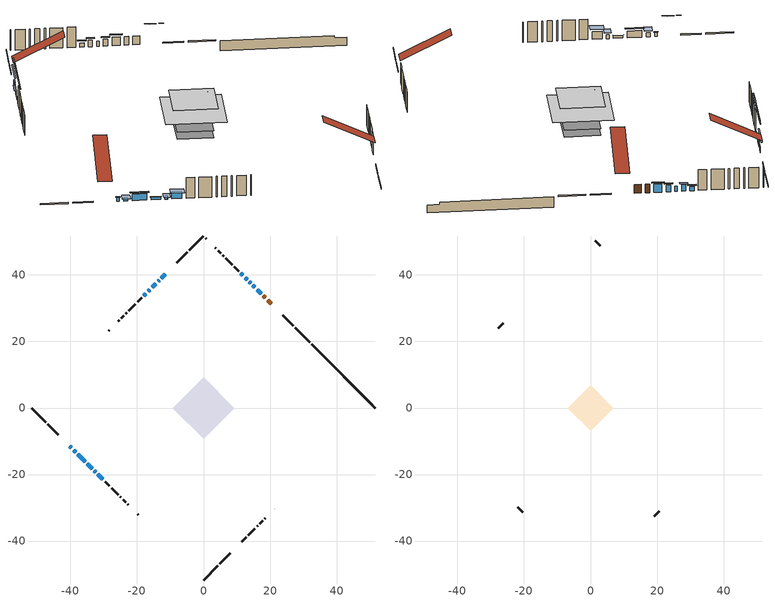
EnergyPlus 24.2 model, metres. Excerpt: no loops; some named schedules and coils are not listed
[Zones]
conditioned space
 floor adiabatic (AdiabaticFloorConstruction): -9.31,0 0,9.31 9.31,0 0,-9.31 z3.23
 floor foundation (Slab1 construction): -5.55,0 0,5.55 5.55,0 0,-5.55 z-1.65
 floor foundation (Slab2 construction): -5.57,0 0,5.57 5.57,0 0,-5.57 z0
 wall outside (RimJoist1 construction): 0,-51.7 4.23,-47.47 / -51.7,0 -47.47,-4.23 / 0,51.7 -4.23,47.47 / 31.86,19.84 27.63,24.07 z0.79:1.09
 wall outside (RimJoist2 construction): 4.89,-46.81 8.05,-43.65 / -46.81,-4.89 -43.65,-8.05 / -4.89,46.81 -8.05,43.65 / 26.98,24.73 23.81,27.89 z0.79:1.09
 wall outside (AdiabaticWallConstruction 1): 20.31,31.4 19.26,32.45 / 18.6,33.1 17.98,33.73 z0.79:2.82
 wall outside (AdiabaticWallConstruction): -40.15,-11.56 -39.71,-11.99 / -39.06,-12.65 -38.45,-13.26 z0.79:1.71; 17.32,34.38 16.1,35.6 z0.79:2.8; 15.44,36.26 14.79,36.92 / -37.79,-13.91 -35.56,-16.14 z0.79:2.37; -11.56,40.14 -12.67,39.03 / -14.32,37.38 -15.43,36.27 / 14.13,37.57 13.78,37.93 z0.79:2.01; -13.33,38.37 -13.66,38.04 z0.79:2.58; -16.09,35.61 -16.68,35.03 / -17.33,34.37 -17.91,33.8 z0.79:1.33; -34.9,-16.8 -33.46,-18.25 z0.79:1.35; -32.8,-18.9 -32.41,-19.3 z0.79:1.68; -31.75,-19.95 -30.23,-21.47 z0.79:2.61; 13.12,38.58 12.51,39.19 z0.79:2.3; 11.85,39.85 11.21,40.49 z0.79:1.77
 wall outside (Wall1 construction): 11.56,-40.14 12.83,-38.87 / -29.58,-22.13 -28.3,-23.4 / -18.56,33.14 -19.84,31.86 / 10.55,41.15 9.28,42.43 z0.79:5.67
 wall outside (Wall2 construction): 13.49,-38.21 15.44,-36.26 / -27.64,-24.06 -25.69,-26.01 / -20.5,31.21 -22.45,29.26 / 8.62,43.08 6.67,45.03 z0.79:5.67
 wall outside (Wall3 construction): 16.1,-35.6 16.31,-35.4 / -25.04,-26.67 -24.83,-26.87 / -23.1,28.6 -23.31,28.39 / 6.01,45.69 5.81,45.9 z0.79:5.67
 wall outside (Wall4 construction): 16.96,-34.74 17.74,-33.97 / -24.17,-27.53 -23.4,-28.31 / -23.97,27.74 -24.74,26.96 / 5.15,46.55 4.37,47.33 z0.79:5.67
 wall outside (Wall5 construction): 18.39,-33.31 18.57,-33.13 / -22.74,-28.96 -22.56,-29.14 / -25.4,26.3 -25.57,26.13 / 3.72,47.99 3.54,48.16 z0.79:5.67
 wall outside (Wall8 construction): 21.36,-30.35 21.46,-30.25 / -19.78,-31.93 -19.68,-32.02 / -28.36,23.34 -28.46,23.24 / 0.76,50.95 0.66,51.05 z0.79:5.67
 wall foundation (FoundationWall1 construction): 32.52,19.18,-1.65 32.52,19.18,0.79 49.79,1.92,0.79 49.79,1.92,0.24 51.7,0,0.24 51.7,0,-1.65
 window (WindowConstruction 12): -40.14,-11.56 -39.71,-11.99 z0.79:1.7
 window (WindowConstruction 7): 17.32,34.38 16.1,35.6 z0.79:2.8
 window (WindowConstruction 8): 15.44,36.26 14.79,36.92 z0.79:2.37
 window (WindowConstruction 9): -11.56,40.14 -12.67,39.03 z0.79:2.01
 window (WindowConstruction 10): -13.33,38.37 -13.66,38.04 z0.79:2.58
 window (WindowConstruction 11): -14.32,37.38 -15.43,36.27 z0.79:2.01
 window (WindowConstruction 13): 14.13,37.57 13.78,37.93 z0.79:2.01
 window (WindowConstruction 14): -16.09,35.61 -16.67,35.03 z0.79:1.32
 window (WindowConstruction 15): -17.33,34.37 -17.91,33.8 z0.79:1.32
 window (WindowConstruction): -39.06,-12.65 -38.45,-13.26 z0.79:1.7
 window (WindowConstruction 1): -37.79,-13.91 -35.56,-16.14 z0.79:2.37
 window (WindowConstruction 2): -34.9,-16.8 -33.46,-18.25 z0.79:1.35
 window (WindowConstruction 3): -32.8,-18.9 -32.41,-19.3 z0.79:1.68
 window (WindowConstruction 4): -31.75,-19.95 -30.23,-21.47 z0.79:2.61
 window (WindowConstruction 5): 13.12,38.58 12.51,39.19 z0.79:2.3
 window (WindowConstruction 6): 11.85,39.85 11.21,40.49 z0.79:1.77
 door (Door): 20.31,31.4 19.26,32.45 z0.79:2.82
 door (Door 1): 18.6,33.1 17.98,33.73 z0.79:2.82
 ceiling adiabatic (AdiabaticFloorConstruction): 0,-9.31 9.31,0 0,9.31 -9.31,0 z3.23
attic - vented
 floor to conditioned space (Floor1 construction Reversed): -6.79,0 0,6.79 6.79,0 0,-6.79 z5.67
 floor to conditioned space (Floor2 construction Reversed): -4.76,0 0,4.76 4.76,0 0,-4.76 z5.67
 wall outside (Wall6 construction): 19.23,-32.48 20.7,-31 / -21.91,-29.8 -20.43,-31.27 / -26.23,25.47 -27.7,24 / 2.89,48.82 1.41,50.29 z0.79:5.67
 roof outside (Roof1 construction): 10.9,-40.8,5.67 3.06,-32.96,11.21 0.87,-35.15,11.21 8.71,-42.99,5.67; -40.8,-10.9,5.67 -32.96,-3.06,11.21 -35.15,-0.87,11.21 -42.99,-8.71,5.67; -10.9,40.8,5.67 -3.06,32.96,11.21 -0.87,35.15,11.21 -8.71,42.99,5.67; 20.96,30.74,5.67 13.12,22.9,11.21 15.31,20.71,11.21 23.15,28.55,5.67
shading: -39.61,-12.1 -40.25,-11.45 -40.36,-11.56 -39.71,-12.2 z1.85; 15.77,35.93 17.65,34.06 17.97,34.38 16.1,36.26 z3.26; 14.46,37.24 15.77,35.94 16.09,36.26 14.79,37.57 z2.83; -14.4,37.3 -9.83,41.87 -9.94,41.98 -14.51,37.41 z4.45; -13.99,37.72 -13.01,38.7 -13.11,38.8 -14.09,37.82 z3.04; -15.76,35.94 -13.99,37.71 -14.32,38.03 -16.08,36.27 z2.47; -20.99,30.72 -11.78,39.93 -11.88,40.03 -21.09,30.82 z7.42; -22.22,29.48 -13.02,38.68 -13.12,38.79 -22.33,29.59 z7.42; -38.12,-13.58 -39.38,-12.32 -40.67,-13.62 -39.41,-14.88 z2.16; -35.24,-16.47 -38.11,-13.59 -38.44,-13.91 -35.56,-16.79 z2.83; -33.35,-18.35 -35.01,-16.69 -35.11,-16.8 -33.46,-18.46 z1.5; -32.08,-19.62 -33.13,-18.58 -34.42,-19.87 -33.37,-20.92 z2.14; -29.91,-21.8 -32.07,-19.63 -33.37,-20.92 -31.2,-23.09 z3.07; 12.18,39.52 13.45,38.26 13.77,38.58 12.51,39.84 z2.76; 10.88,40.82 12.18,39.53 12.5,39.85 11.21,41.14 z2.23
[Building]
Building 1: Terrain=Suburbs
[Site:Location]
Lennoxville_QC: Latitude {deg}=45.37; Longitude {deg}=-71.82; Time Zone {hr}=-5; Elevation {m}=181; Keep Site Location Information=Yes
[Site:GroundTemperature:Shallow]
1.13419, -1.04782, -1.22257, -0.187089, 3.96977, 8.10726, 11.6942, 13.9665, 14.1596, 12.3115, 8.81593, 4.80536
[Site:WaterMainsTemperature]
Calculation Method=Schedule; Temperature Schedule=mains temperature schedule
[Material] Roughness=Rough; Thermal Absorptance=0.9
Name | Thickness {m} | Conductivity {W/m-K} | Density {kg/m3} | Specific Heat {J/kg-K} | Solar Absorptance | Visible Absorptance
asphalt or fiberglass shingles | 0.00635 | 0.162714 | 1121.4 | 1465.45 | 0.84 | 0.84
ceiling loosefill ins | 0.169333 | 0.0480833 | 16.02 | 1046.75 | 0.7 | 0.7
ceiling stud and cavity | 0.1397 | 0.0932282 | 65.682 | 1177.47 | 0.7 | 0.7
ceiling stud and cavity 1 | 0.1397 | 0.0937792 | 65.682 | 1177.47 | 0.7 | 0.7
concrete 4.0 in. | 0.1016 | 1.803125 | 2242.8 | 837.4 | 0.7 | 0.7
concrete 8.0 in. | 0.2032 | 1.803125 | 2242.8 | 837.4 | 0.7 | 0.7
door material | 0.04445 | 0.0451087 | 512.64 | 1214.23 | 0.7 | 0.7
exterior vertical ins | 0.0463172 | 0.029427 | 32.04 | 1214.23 | 0.7 | 0.7
floor covering | 0.0127 | 0.0433444 | 54.468 | 1339.84 | 0.6 | 0.6
floor rigid ins; wall rigid ins 1 | 0.512978 | 0.029427 | 32.04 | 1214.23 | 0.7 | 0.7
floor stud and cavity | 0.1397 | 1.75129 | 37.0049 | 1207.88 | 0.7 | 0.7
furniture material conditioned space 1 | 0.1524 | 0.115458 | 640.8 | 1214.23 | 0.6 | 0.6
gypsum board | 0.0127 | 0.160291 | 801 | 837.4 | 0.6 | 0.6
gypsum board 1 | 0.0127 | 0.160291 | 801 | 837.4 | 0.7 | 0.7
osb sheathing 0.5 in. | 0.0127 | 0.115458 | 512.64 | 1214.23 | 0.7 | 0.7
osb sheathing 0.75 in. | 0.01905 | 0.115458 | 512.64 | 1214.23 | 0.7 | 0.7
osb sheathing 2.0 in. | 0.0508 | 0.115458 | 512.64 | 1214.23 | 0.7 | 0.7
rim joist rigid ins; wall rigid ins | 0.051816 | 0.029427 | 32.04 | 1214.23 | 0.7 | 0.7
rim joist stud and cavity | 0.0508 | 0.0402607 | 125.044 | 1163.47 | 0.6 | 0.6
wall stud and cavity | 0.1397 | 0.17631 | 139.0536 | 1170.24 | 0.7 | 0.7
wall stud and cavity 1 | 0.1397 | 0.236836 | 139.0536 | 1170.24 | 0.7 | 0.7
wall stud and cavity 2 | 0.1397 | 0.44826 | 139.0536 | 1170.24 | 0.7 | 0.7
wall stud and cavity 3 | 0.1397 | 0.265352 | 139.0536 | 1170.24 | 0.7 | 0.7
wall stud and cavity 4 | 0.1397 | 0.383292 | 139.0536 | 1170.24 | 0.7 | 0.7
wall stud and cavity 5 | 0.0889 | 6.1454 | 50.32683 | 1063.81 | 0.6 | 0.6
wall stud and cavity 6 | 0.1397 | 0.439081 | 139.0536 | 1170.24 | 0.7 | 0.7
wall stud and cavity 7 | 0.0889 | 0.380278 | 52.3479 | 1209.89 | 0.7 | 0.7
wall stud and cavity 8 | 0.0889 | 0.391764 | 83.0341 | 1211.67 | 0.7 | 0.7
wood siding | 0.0254 | 0.102417 | 544.68 | 1172.36 | 0 | 0
wood siding 1 | 0.00254 | 0.102417 | 544.68 | 1172.36 | 0 | 0
wood siding 2; wood siding 3; wood siding 4 | 0.0254 | 0.102417 | 544.68 | 1172.36 | 0.7 | 0.7
[WindowMaterial:SimpleGlazingSystem]
Name | U-Factor {W/m2-K} | Solar Heat Gain Coefficient
WindowMaterial | 4.56625 | 0.66
WindowMaterial 1 | 3.82527 | 0.7
WindowMaterial 10 | 4.93078 | 0.64
WindowMaterial 11 | 2.97868 | 0.61
WindowMaterial 12 | 7.47906 | 0.7
WindowMaterial 13 | 7.64486 | 0.67
WindowMaterial 14 | 7.65622 | 0.67
WindowMaterial 2 | 4.62076 | 0.66
WindowMaterial 3 | 5.05285 | 0.63
WindowMaterial 4 | 3.62711 | 0.71
WindowMaterial 5 | 4.24942 | 0.68
WindowMaterial 6 | 4.47199 | 0.67
WindowMaterial 7 | 2.98038 | 0.59
WindowMaterial 8 | 4.16652 | 0.68
WindowMaterial 9 | 3.96949 | 0.69
[Construction]
AdiabaticFloorConstruction: floor stud and cavity, floor rigid ins, osb sheathing 0.75 in., floor covering
AdiabaticWallConstruction: wood siding 3, wall rigid ins 1, wall stud and cavity 7, gypsum board
AdiabaticWallConstruction 1: wood siding 4, wall rigid ins 1, wall stud and cavity 7, gypsum board
Door; Door 1: door material
Floor1 construction Reversed: gypsum board, ceiling stud and cavity, ceiling loosefill ins
Floor2 construction Reversed: gypsum board, ceiling stud and cavity 1, ceiling loosefill ins
FoundationWall1 construction: concrete 8.0 in., gypsum board 1
furniture construction conditioned space 1: furniture material conditioned space 1
PartitionWallConstruction: gypsum board, wall stud and cavity 8, gypsum board
RimJoist1 construction; RimJoist2 construction: wood siding 2, rim joist rigid ins, osb sheathing 2.0 in., rim joist stud and cavity
Roof1 construction: asphalt or fiberglass shingles
Slab1 construction; Slab2 construction: concrete 4.0 in.
Wall1 construction: wood siding, wall rigid ins, osb sheathing 0.5 in., wall stud and cavity, gypsum board
Wall2 construction: wood siding, wall rigid ins, osb sheathing 0.5 in., wall stud and cavity 1, gypsum board
Wall3 construction: wood siding, wall rigid ins, osb sheathing 0.5 in., wall stud and cavity 2, gypsum board
Wall4 construction: wood siding, wall rigid ins, osb sheathing 0.5 in., wall stud and cavity 3, gypsum board
Wall5 construction: wood siding, wall rigid ins, osb sheathing 0.5 in., wall stud and cavity 4, gypsum board
Wall6 construction: wood siding 1, wall stud and cavity 5
Wall8 construction: wood siding, osb sheathing 0.5 in., wall stud and cavity 6, gypsum board
WindowConstruction: WindowMaterial
WindowConstruction 1: WindowMaterial 1
WindowConstruction 10: WindowMaterial 10
WindowConstruction 11; WindowConstruction 9: WindowMaterial 9
WindowConstruction 12: WindowMaterial 11
WindowConstruction 13: WindowMaterial 12
WindowConstruction 14: WindowMaterial 13
WindowConstruction 15: WindowMaterial 14
WindowConstruction 2: WindowMaterial 2
WindowConstruction 3: WindowMaterial 3
WindowConstruction 4: WindowMaterial 4
WindowConstruction 5: WindowMaterial 5
WindowConstruction 6: WindowMaterial 6
WindowConstruction 7: WindowMaterial 7
WindowConstruction 8: WindowMaterial 8
[Zone] Multiplier=1; Part of Total Floor Area=Yes
Name | Volume {m3}
attic - vented | 120.097
conditioned space | 587.1
[Space]
Name | Zone | Volume {m3}
attic - vented 1 | attic - vented | 120.097
conditioned space 1 | conditioned space | 587.1
[ZoneInfiltration:EffectiveLeakageArea]
infil attic - vented 1: Zone or Space=attic - vented 1; Schedule=Always On Discrete; Effective Air Leakage Area {cm2}=5890.29; Stack Coefficient=0.000724623; Wind Coefficient=1.81876e-05
[ZoneMixing]
whole house fan mix: Zone or Space=attic - vented; Schedule=Always On Continuous; Design Flow Rate Calculation Method=Flow/Zone; Design Flow Rate {m3/s}=0; Source Zone or Space=conditioned space
[SurfaceProperty:ExposedFoundationPerimeter] Exposed Perimeter Calculation Method=TotalExposedPerimeter
Name | Total Exposed Perimeter {m}
Slab1 | 27.127
Slab2 | 24.536
[InternalMass] Zone or ZoneList=conditioned space; Space or SpaceList=conditioned space 1
Name | Construction | Surface Area {m2}
furniture mass conditioned space 1 | furniture construction conditioned space 1 | 118.725
partition wall mass | PartitionWallConstruction | 296.814
[Lights]
interior lighting: Zone or ZoneList or Space or SpaceList=conditioned space 1; Schedule=interior lighting schedule; Design Level Calculation Method=LightingLevel; Lighting Level {W}=343.2; Return Air Fraction=0; Fraction Radiant=0.6; Fraction Visible=0.2; Fraction Replaceable=1
[People]
occupants: Zone or ZoneList or Space or SpaceList=conditioned space 1; Number of People Schedule=occupants schedule; Number of People Calculation Method=People; Number of People=3; Fraction Radiant=0.314171; Sensible Heat Fraction=0.56303; Activity Level Schedule=occupants activity schedule; Carbon Dioxide Generation Rate {m3/s-W}=0; Enable ASHRAE 55 Comfort Warnings=No; Mean Radiant Temperature Calculation Type=EnclosureAveraged
[ElectricEquipment] Zone or ZoneList or Space or SpaceList=conditioned space 1; Design Level Calculation Method=EquipmentLevel
Name | Schedule | Design Level {W} | Fraction Latent | Fraction Radiant | Fraction Lost
clothes dryer | clothes dryer schedule | 140.772 | 0.015 | 0.081 | 0.85
clothes washer | clothes washer schedule | 32.1985 | 0.03 | 0.162 | 0.7
cooking range | cooking range schedule | 215.147 | 0.08 | 0.432 | 0.2
dishwasher | dishwasher schedule | 66.8632 | 0.3 | 0.18 | 0.4
fridge | fridge schedule | 72.9452 | 0 | 0.6 | 0
mech vent house fan | mech vent house fan schedule | 800 | 0 | 0 | 1
mech vent house fan cfis | mech vent house fan cfis schedule | 0 | 0 | 0 | 0
misc plug loads | misc plug loads schedule | 494.7 | 0.045 | 0.513 | 0.1
whole house fan | Always On Discrete | 0 | 0 | 0 | 1
[OtherEquipment] Zone or ZoneList or Space or SpaceList=conditioned space 1; Design Level Calculation Method=EquipmentLevel
Name | Fuel Type | Schedule | Design Level {W} | Fraction Latent | Fraction Radiant | Fraction Lost
clothes dryer 1 | Electricity | clothes dryer schedule | 0 | 0.015 | 0.081 | 0.85
cooking range 1 | Electricity | cooking range schedule | 0 | 0.08 | 0.432 | 0.2
general water use latent | None | general water use schedule | 62.594 | 1 | 0 | 0
general water use sensible | None | general water use schedule | -61.6891 | 0 | 0.6 | 0
mech vent house fan latent load | None | Always On Discrete | 0 | 1 | 0 | 0
mech vent house fan sensible load | None | Always On Discrete | 0 | 0 | 0 | 0
water heater energy adjustment1 | Electricity | Always On Discrete | 0.01 | 0 | 0 | 1
[ZoneInfiltration:DesignFlowRate] Zone or ZoneList or Space or SpaceList=conditioned space 1; Schedule=Always On Discrete; Design Flow Rate Calculation Method=Flow/Zone; Design Flow Rate {m3/s}=0
infil flow; natural vent flow; whole house fan flow
[ZoneControl:Thermostat]
conditioned space Thermostat: Zone or ZoneList=conditioned space; Control Type Schedule=conditioned space Thermostat Schedule; Control 1=conditioned space temperature setpoint; Temperature Difference Between Cutout And Setpoint {deltaC}=0
[ThermostatSetpoint:DualSetpoint]
conditioned space temperature setpoint: Heating Setpoint Temperature Schedule=heating setpoint; Cooling Setpoint Temperature Schedule=cooling setpoint
[AirLoopHVAC:UnitarySystem]
unit heater unitary system: Control Type=Load; Controlling Zone or Thermostat Location=conditioned space; Dehumidification Control Type=None; Availability Schedule=Always On Discrete; Supply Fan=unit heater supply fan; Fan Placement=BlowThrough; Supply Air Fan Operating Mode Schedule=unit heater auto fan schedule; Heating Coil=unit heater htg coil; DX Heating Coil Sizing Ratio=1; Use DOAS DX Cooling Coil=No; Minimum Supply Air Temperature {C}=2; Latent Load Control=SensibleOnlyLoadControl; Cooling Supply Air Flow Rate Method=None; Heating Supply Air Flow Rate Method=SupplyAirFlowRate; Heating Supply Air Flow Rate {m3/s}=0.00141584; No Load Supply Air Flow Rate Method=SupplyAirFlowRate; No Load Supply Air Flow Rate {m3/s}=0; No Load Supply Air Flow Rate Control Set To Low Speed=Yes; Maximum Supply Air Temperature {C}=48.8889; Maximum Outdoor Dry-Bulb Temperature for Supplemental Heater Operation {C}=21; Ancillary On-Cycle Electric Power {W}=0; Ancillary Off-Cycle Electric Power {W}=0
[Zone equipment]
conditioned space: electric baseboard, unit heater unitary system
[Foundation:Kiva] Initial Indoor Air Temperature {C}=21; Wall Depth Below Slab {m}=0.2032
Name | Wall Height Above Grade {m} | Custom Block Material Name 1 | Custom Block Depth 1 {m} | Custom Block X Position 1 {m} | Custom Block Z Position 1 {m}
Foundation Kiva 1 | 0.789981 | exterior vertical ins | 2.43998 | 0.2159 | 0
Foundation Kiva 2 | 0.1016
[Foundation:Kiva:Settings]
Soil Conductivity {W/m-K}=0.849921; Soil Density {kg/m3}=1842.3; Soil Specific Heat {J/kg-K}=418.7; Ground Solar Absorptivity=0.9; Ground Thermal Absorptivity=0.9; Ground Surface Roughness {m}=0.03; Far-Field Width {m}=40; Deep-Ground Boundary Condition=ZeroFlux; Deep-Ground Depth {m}=40; Minimum Cell Dimension {m}=0.2; Maximum Cell Growth Coefficient=3; Simulation Timestep=Timestep
[Exterior:Lights]
exterior lighting: Schedule=exterior lighting schedule; Design Level {W}=75.6
[EnergyManagementSystem:Sensor] Output:Variable or Output:Meter Index Key=conditioned space
Name | Output:Variable or Output:Meter
conditioned_space_clg_unmet_s | Zone Cooling Setpoint Not Met Time
conditioned_space_htg_unmet_s | Zone Heating Setpoint Not Met Time
fridge_tin_s; tin_s; tin_s_1 | Zone Mean Air Temperature
tout_s | Zone Outdoor Air Drybulb Temperature
win_s | Zone Air Humidity Ratio
[Schedule:Constant]
Name | Hourly Value
Always On Continuous; mech vent house fan schedule; mech vent house fan cfis schedule; Always On Discrete | 1
occupants activity schedule | 117.228
fridge schedule; unit heater auto fan schedule | 0
[Schedule:Week:Daily]
interior lighting schedule Week Rule - Jan1-Jan27: interior lighting schedule day, interior lighting schedule day, interior lighting schedule day, interior lighting schedule day, interior lighting schedule day, interior lighting schedule day, interior lighting schedule day, interior lighting schedule default day, interior lighting schedule default day, interior lighting schedule default day, interior lighting schedule default day, interior lighting schedule default day
interior lighting schedule Week Rule - Jan28-Feb3: interior lighting schedule day, interior lighting schedule day, interior lighting schedule day, interior lighting schedule day, interior lighting schedule day 1, interior lighting schedule day 1, interior lighting schedule day 1, interior lighting schedule default day, interior lighting schedule default day, interior lighting schedule default day, interior lighting schedule default day, interior lighting schedule default day
interior lighting schedule Week Rule - Feb4-Feb24: interior lighting schedule day 1, interior lighting schedule day 1, interior lighting schedule day 1, interior lighting schedule day 1, interior lighting schedule day 1, interior lighting schedule day 1, interior lighting schedule day 1, interior lighting schedule default day, interior lighting schedule default day, interior lighting schedule default day, interior lighting schedule default day, interior lighting schedule default day
interior lighting schedule Week Rule - Feb25-Mar3: interior lighting schedule day 1, interior lighting schedule day 1, interior lighting schedule day 1, interior lighting schedule day 1, interior lighting schedule day 2, interior lighting schedule day 2, interior lighting schedule day 2, interior lighting schedule default day, interior lighting schedule default day, interior lighting schedule default day, interior lighting schedule default day, interior lighting schedule default day
interior lighting schedule Week Rule - Mar4-Mar31: interior lighting schedule day 2, interior lighting schedule day 2, interior lighting schedule day 2, interior lighting schedule day 2, interior lighting schedule day 2, interior lighting schedule day 2, interior lighting schedule day 2, interior lighting schedule default day, interior lighting schedule default day, interior lighting schedule default day, interior lighting schedule default day, interior lighting schedule default day
interior lighting schedule Week Rule - Apr1-Apr28: interior lighting schedule day 3, interior lighting schedule day 3, interior lighting schedule day 3, interior lighting schedule day 3, interior lighting schedule day 3, interior lighting schedule day 3, interior lighting schedule day 3, interior lighting schedule default day, interior lighting schedule default day, interior lighting schedule default day, interior lighting schedule default day, interior lighting schedule default day
interior lighting schedule Week Rule - Apr29-May5: interior lighting schedule day 3, interior lighting schedule day 3, interior lighting schedule day 4, interior lighting schedule day 4, interior lighting schedule day 4, interior lighting schedule day 4, interior lighting schedule day 4, interior lighting schedule default day, interior lighting schedule default day, interior lighting schedule default day, interior lighting schedule default day, interior lighting schedule default day
interior lighting schedule Week Rule - May6-May26: interior lighting schedule day 4, interior lighting schedule day 4, interior lighting schedule day 4, interior lighting schedule day 4, interior lighting schedule day 4, interior lighting schedule day 4, interior lighting schedule day 4, interior lighting schedule default day, interior lighting schedule default day, interior lighting schedule default day, interior lighting schedule default day, interior lighting schedule default day
interior lighting schedule Week Rule - May27-Jun2: interior lighting schedule day 4, interior lighting schedule day 4, interior lighting schedule day 4, interior lighting schedule day 4, interior lighting schedule day 4, interior lighting schedule day 5, interior lighting schedule day 5, interior lighting schedule default day, interior lighting schedule default day, interior lighting schedule default day, interior lighting schedule default day, interior lighting schedule default day
interior lighting schedule Week Rule - Jun3-Jun30: interior lighting schedule day 5, interior lighting schedule day 5, interior lighting schedule day 5, interior lighting schedule day 5, interior lighting schedule day 5, interior lighting schedule day 5, interior lighting schedule day 5, interior lighting schedule default day, interior lighting schedule default day, interior lighting schedule default day, interior lighting schedule default day, interior lighting schedule default day
interior lighting schedule Week Rule - Jul1-Jul28: interior lighting schedule day 6, interior lighting schedule day 6, interior lighting schedule day 6, interior lighting schedule day 6, interior lighting schedule day 6, interior lighting schedule day 6, interior lighting schedule day 6, interior lighting schedule default day, interior lighting schedule default day, interior lighting schedule default day, interior lighting schedule default day, interior lighting schedule default day
interior lighting schedule Week Rule - Jul29-Aug4: interior lighting schedule day 6, interior lighting schedule day 6, interior lighting schedule day 6, interior lighting schedule day 7, interior lighting schedule day 7, interior lighting schedule day 7, interior lighting schedule day 7, interior lighting schedule default day, interior lighting schedule default day, interior lighting schedule default day, interior lighting schedule default day, interior lighting schedule default day
interior lighting schedule Week Rule - Aug5-Aug25: interior lighting schedule day 7, interior lighting schedule day 7, interior lighting schedule day 7, interior lighting schedule day 7, interior lighting schedule day 7, interior lighting schedule day 7, interior lighting schedule day 7, interior lighting schedule default day, interior lighting schedule default day, interior lighting schedule default day, interior lighting schedule default day, interior lighting schedule default day
interior lighting schedule Week Rule - Aug26-Sep1: interior lighting schedule day 7, interior lighting schedule day 7, interior lighting schedule day 7, interior lighting schedule day 7, interior lighting schedule day 7, interior lighting schedule day 7, interior lighting schedule day 8, interior lighting schedule default day, interior lighting schedule default day, interior lighting schedule default day, interior lighting schedule default day, interior lighting schedule default day
interior lighting schedule Week Rule - Sep2-Sep29: interior lighting schedule day 8, interior lighting schedule day 8, interior lighting schedule day 8, interior lighting schedule day 8, interior lighting schedule day 8, interior lighting schedule day 8, interior lighting schedule day 8, interior lighting schedule default day, interior lighting schedule default day, interior lighting schedule default day, interior lighting schedule default day, interior lighting schedule default day
interior lighting schedule Week Rule - Sep30-Oct6: interior lighting schedule day 8, interior lighting schedule day 9, interior lighting schedule day 9, interior lighting schedule day 9, interior lighting schedule day 9, interior lighting schedule day 9, interior lighting schedule day 9, interior lighting schedule default day, interior lighting schedule default day, interior lighting schedule default day, interior lighting schedule default day, interior lighting schedule default day
interior lighting schedule Week Rule - Oct7-Oct27: interior lighting schedule day 9, interior lighting schedule day 9, interior lighting schedule day 9, interior lighting schedule day 9, interior lighting schedule day 9, interior lighting schedule day 9, interior lighting schedule day 9, interior lighting schedule default day, interior lighting schedule default day, interior lighting schedule default day, interior lighting schedule default day, interior lighting schedule default day
interior lighting schedule Week Rule - Oct28-Nov3: interior lighting schedule day 9, interior lighting schedule day 9, interior lighting schedule day 9, interior lighting schedule day 9, interior lighting schedule day 10, interior lighting schedule day 10, interior lighting schedule day 10, interior lighting schedule default day, interior lighting schedule default day, interior lighting schedule default day, interior lighting schedule default day, interior lighting schedule default day
interior lighting schedule Week Rule - Nov4-Nov24: interior lighting schedule day 10, interior lighting schedule day 10, interior lighting schedule day 10, interior lighting schedule day 10, interior lighting schedule day 10, interior lighting schedule day 10, interior lighting schedule day 10, interior lighting schedule default day, interior lighting schedule default day, interior lighting schedule default day, interior lighting schedule default day, interior lighting schedule default day
interior lighting schedule Week Rule - Nov25-Dec1: interior lighting schedule day 10, interior lighting schedule day 10, interior lighting schedule day 10, interior lighting schedule day 10, interior lighting schedule day 10, interior lighting schedule day 10, interior lighting schedule day 11, interior lighting schedule default day, interior lighting schedule default day, interior lighting schedule default day, interior lighting schedule default day, interior lighting schedule default day
interior lighting schedule Week Rule - Dec2-Dec31: interior lighting schedule day 11, interior lighting schedule day 11, interior lighting schedule day 11, interior lighting schedule day 11, interior lighting schedule day 11, interior lighting schedule day 11, interior lighting schedule day 11, interior lighting schedule default day, interior lighting schedule default day, interior lighting schedule default day, interior lighting schedule default day, interior lighting schedule default day
occupants schedule Week Rule - Jan1-Dec31: occupants schedule day, occupants schedule day, occupants schedule day, occupants schedule day, occupants schedule day, occupants schedule day, occupants schedule day, occupants schedule default day, occupants schedule default day, occupants schedule default day, occupants schedule default day, occupants schedule default day
clothes dryer schedule Week Rule - Jan1-Dec31: clothes dryer schedule day, clothes dryer schedule day, clothes dryer schedule day, clothes dryer schedule day, clothes dryer schedule day, clothes dryer schedule day, clothes dryer schedule day, clothes dryer schedule default day, clothes dryer schedule default day, clothes dryer schedule default day, clothes dryer schedule default day, clothes dryer schedule default day
clothes washer schedule Week Rule - Jan1-Dec31: clothes washer schedule day, clothes washer schedule day, clothes washer schedule day, clothes washer schedule day, clothes washer schedule day, clothes washer schedule day, clothes washer schedule day, clothes washer schedule default day, clothes washer schedule default day, clothes washer schedule default day, clothes washer schedule default day, clothes washer schedule default day
cooking range schedule Week Rule - Jan1-Dec31: cooking range schedule day, cooking range schedule day, cooking range schedule day, cooking range schedule day, cooking range schedule day, cooking range schedule day, cooking range schedule day, cooking range schedule default day, cooking range schedule default day, cooking range schedule default day, cooking range schedule default day, cooking range schedule default day
dishwasher schedule Week Rule - Jan1-Dec31: dishwasher schedule day, dishwasher schedule day, dishwasher schedule day, dishwasher schedule day, dishwasher schedule day, dishwasher schedule day, dishwasher schedule day, dishwasher schedule default day, dishwasher schedule default day, dishwasher schedule default day, dishwasher schedule default day, dishwasher schedule default day
misc plug loads schedule Week Rule - Jan1-Dec31: misc plug loads schedule day, misc plug loads schedule day, misc plug loads schedule day, misc plug loads schedule day, misc plug loads schedule day, misc plug loads schedule day, misc plug loads schedule day, misc plug loads schedule default day, misc plug loads schedule default day, misc plug loads schedule default day, misc plug loads schedule default day, misc plug loads schedule default day
general water use schedule Week Rule - Jan1-Dec31: general water use schedule day, general water use schedule day, general water use schedule day, general water use schedule day, general water use schedule day, general water use schedule day, general water use schedule day, general water use schedule default day, general water use schedule default day, general water use schedule default day, general water use schedule default day, general water use schedule default day
exterior lighting schedule Week Rule - Jan1-Jan27: exterior lighting schedule day, exterior lighting schedule day, exterior lighting schedule day, exterior lighting schedule day, exterior lighting schedule day, exterior lighting schedule day, exterior lighting schedule day, exterior lighting schedule default day, exterior lighting schedule default day, exterior lighting schedule default day, exterior lighting schedule default day, exterior lighting schedule default day
exterior lighting schedule Week Rule - Jan28-Feb3: exterior lighting schedule day, exterior lighting schedule day, exterior lighting schedule day, exterior lighting schedule day, exterior lighting schedule day 1, exterior lighting schedule day 1, exterior lighting schedule day 1, exterior lighting schedule default day, exterior lighting schedule default day, exterior lighting schedule default day, exterior lighting schedule default day, exterior lighting schedule default day
exterior lighting schedule Week Rule - Feb4-Feb24: exterior lighting schedule day 1, exterior lighting schedule day 1, exterior lighting schedule day 1, exterior lighting schedule day 1, exterior lighting schedule day 1, exterior lighting schedule day 1, exterior lighting schedule day 1, exterior lighting schedule default day, exterior lighting schedule default day, exterior lighting schedule default day, exterior lighting schedule default day, exterior lighting schedule default day
exterior lighting schedule Week Rule - Feb25-Mar3: exterior lighting schedule day 1, exterior lighting schedule day 1, exterior lighting schedule day 1, exterior lighting schedule day 1, exterior lighting schedule day 2, exterior lighting schedule day 2, exterior lighting schedule day 2, exterior lighting schedule default day, exterior lighting schedule default day, exterior lighting schedule default day, exterior lighting schedule default day, exterior lighting schedule default day
exterior lighting schedule Week Rule - Mar4-Mar31: exterior lighting schedule day 2, exterior lighting schedule day 2, exterior lighting schedule day 2, exterior lighting schedule day 2, exterior lighting schedule day 2, exterior lighting schedule day 2, exterior lighting schedule day 2, exterior lighting schedule default day, exterior lighting schedule default day, exterior lighting schedule default day, exterior lighting schedule default day, exterior lighting schedule default day
exterior lighting schedule Week Rule - Apr1-Apr28: exterior lighting schedule day 3, exterior lighting schedule day 3, exterior lighting schedule day 3, exterior lighting schedule day 3, exterior lighting schedule day 3, exterior lighting schedule day 3, exterior lighting schedule day 3, exterior lighting schedule default day, exterior lighting schedule default day, exterior lighting schedule default day, exterior lighting schedule default day, exterior lighting schedule default day
[Schedule:Year]
interior lighting schedule: interior lighting schedule Week Rule - Jan1-Jan27, 1, 1, 1, 27, interior lighting schedule Week Rule - Jan28-Feb3, 1, 28, 2, 3, interior lighting schedule Week Rule - Feb4-Feb24, 2, 4, 2, 24, interior lighting schedule Week Rule - Feb25-Mar3, 2, 25, 3, 3, interior lighting schedule Week Rule - Mar4-Mar31, 3, 4, 3, 31, interior lighting schedule Week Rule - Apr1-Apr28, 4, 1, 4, 28, interior lighting schedule Week Rule - Apr29-May5, 4, 29, 5, 5, interior lighting schedule Week Rule - May6-May26, 5, 6, 5, 26, interior lighting schedule Week Rule - May27-Jun2, 5, 27, 6, 2, interior lighting schedule Week Rule - Jun3-Jun30, 6, 3, 6, 30, interior lighting schedule Week Rule - Jul1-Jul28, 7, 1, 7, 28, interior lighting schedule Week Rule - Jul29-Aug4, 7, 29, 8, 4, interior lighting schedule Week Rule - Aug5-Aug25, 8, 5, 8, 25, interior lighting schedule Week Rule - Aug26-Sep1, 8, 26, 9, 1, interior lighting schedule Week Rule - Sep2-Sep29, 9, 2, 9, 29, interior lighting schedule Week Rule - Sep30-Oct6, 9, 30, 10, 6, interior lighting schedule Week Rule - Oct7-Oct27, 10, 7, 10, 27, interior lighting schedule Week Rule - Oct28-Nov3, 10, 28, 11, 3, interior lighting schedule Week Rule - Nov4-Nov24, 11, 4, 11, 24, interior lighting schedule Week Rule - Nov25-Dec1, 11, 25, 12, 1, interior lighting schedule Week Rule - Dec2-Dec31, 12, 2, 12, 31
occupants schedule: occupants schedule Week Rule - Jan1-Dec31, 1, 1, 12, 31
clothes dryer schedule: clothes dryer schedule Week Rule - Jan1-Dec31, 1, 1, 12, 31
clothes washer schedule: clothes washer schedule Week Rule - Jan1-Dec31, 1, 1, 12, 31
cooking range schedule: cooking range schedule Week Rule - Jan1-Dec31, 1, 1, 12, 31
dishwasher schedule: dishwasher schedule Week Rule - Jan1-Dec31, 1, 1, 12, 31
misc plug loads schedule: misc plug loads schedule Week Rule - Jan1-Dec31, 1, 1, 12, 31
general water use schedule: general water use schedule Week Rule - Jan1-Dec31, 1, 1, 12, 31
exterior lighting schedule: exterior lighting schedule Week Rule - Jan1-Jan27, 1, 1, 1, 27, exterior lighting schedule Week Rule - Jan28-Feb3, 1, 28, 2, 3, exterior lighting schedule Week Rule - Feb4-Feb24, 2, 4, 2, 24, exterior lighting schedule Week Rule - Feb25-Mar3, 2, 25, 3, 3, exterior lighting schedule Week Rule - Mar4-Mar31, 3, 4, 3, 31, exterior lighting schedule Week Rule - Apr1-Apr28, 4, 1, 4, 28, exterior lighting schedule Week Rule - Apr29-May5, 4, 29, 5, 5, exterior lighting schedule Week Rule - May6-May26, 5, 6, 5, 26, exterior lighting schedule Week Rule - May27-Jun2, 5, 27, 6, 2, exterior lighting schedule Week Rule - Jun3-Jun30, 6, 3, 6, 30, exterior lighting schedule Week Rule - Jul1-Jul28, 7, 1, 7, 28, exterior lighting schedule Week Rule - Jul29-Aug4, 7, 29, 8, 4, exterior lighting schedule Week Rule - Aug5-Aug25, 8, 5, 8, 25, exterior lighting schedule Week Rule - Aug26-Sep1, 8, 26, 9, 1, exterior lighting schedule Week Rule - Sep2-Sep29, 9, 2, 9, 29, exterior lighting schedule Week Rule - Sep30-Oct6, 9, 30, 10, 6, exterior lighting schedule Week Rule - Oct7-Oct27, 10, 7, 10, 27, exterior lighting schedule Week Rule - Oct28-Nov3, 10, 28, 11, 3, exterior lighting schedule Week Rule - Nov4-Nov24, 11, 4, 11, 24, exterior lighting schedule Week Rule - Nov25-Dec1, 11, 25, 12, 1, exterior lighting schedule Week Rule - Dec2-Dec31, 12, 2, 12, 31
[Schedule:Compact]
conditioned space Thermostat Schedule: Through: 12/31, For: AllDays, Until: 24:00, 4
mains temperature schedule: Through: 01/01, For: AllDays, Until: 24:00, 5.95333, Through: 01/02, For: AllDays, Until: 24:00, 5.88111, Through: 01/03, For: AllDays, Until: 24:00, 5.81, Through: 01/04, For: AllDays, Until: 24:00, 5.74, Through: 01/05, For: AllDays, Until: 24:00, 5.67111, Through: 01/06, For: AllDays, Until: 24:00, 5.60333, Through: 01/07, For: AllDays, Until: 24:00, 5.53667, Through: 01/08, For: AllDays, Until: 24:00, 5.47111, Through: 01/09, For: AllDays, Until: 24:00, 5.40722, Through: 01/10, For: AllDays, Until: 24:00, 5.34444, Through: 01/11, For: AllDays, Until: 24:00, 5.28278, Through: 01/12, For: AllDays, Until: 24:00, 5.22278, Through: 01/13, For: AllDays, Until: 24:00, 5.16333, Through: 01/14, For: AllDays, Until: 24:00, 5.10611, Through: 01/15, For: AllDays, Until: 24:00, 5.04944, Through: 01/16, For: AllDays, Until: 24:00, 4.995, Through: 01/17, For: AllDays, Until: 24:00, 4.94111, Through: 01/18, For: AllDays, Until: 24:00, 4.88889, Through: 01/19, For: AllDays, Until: 24:00, 4.83833, Through: 01/20, For: AllDays, Until: 24:00, 4.78889, Through: 01/21, For: AllDays, Until: 24:00, 4.74111, Through: 01/22, For: AllDays, Until: 24:00, 4.69444, Through: 01/23, For: AllDays, Until: 24:00, 4.64944, Through: 01/24, For: AllDays, Until: 24:00, 4.60611, Through: 01/25, For: AllDays, Until: 24:00, 4.56389, Through: 01/26, For: AllDays, Until: 24:00, 4.52333, Through: 01/27, For: AllDays, Until: 24:00, 4.48444, Through: 01/28, For: AllDays, Until: 24:00, 4.44722, Through: 01/29, For: AllDays, Until: 24:00, 4.41111, Through: 01/30, For: AllDays, Until: 24:00, 4.37667, Through: 01/31, For: AllDays, Until: 24:00, 4.34389, Through: 02/01, For: AllDays, Until: 24:00, 4.31278, Through: 02/02, For: AllDays, Until: 24:00, 4.28278, Through: 02/03, For: AllDays, Until: 24:00, 4.255, Through: 02/04, For: AllDays, Until: 24:00, 4.22833, Through: 02/05, For: AllDays, Until: 24:00, 4.20333, Through: 02/06, For: AllDays, Until: 24:00, 4.18, Through: 02/07, For: AllDays, Until: 24:00, 4.15833, Through: 02/08, For: AllDays, Until: 24:00, 4.13833, Through: 02/09, For: AllDays, Until: 24:00, 4.12, Through: 02/10, For: AllDays, Until: 24:00, 4.10333, Through: 02/11, For: AllDays, Until: 24:00, 4.08833, Through: 02/12, For: AllDays, Until: 24:00, 4.07444, Through: 02/13, For: AllDays, Until: 24:00, 4.06278, Through: 02/14, For: AllDays, Until: 24:00, 4.05278, Through: 02/15, For: AllDays, Until: 24:00, 4.04389, Through: 02/16, For: AllDays, Until: 24:00, 4.03722, Through: 02/17, For: AllDays, Until: 24:00, 4.03167, Through: 02/18, For: AllDays, Until: 24:00, 4.02833, Through: 02/19, For: AllDays, Until: 24:00, 4.02667, Through: 02/20, For: AllDays, Until: 24:00, 4.02611, Through: 02/21, For: AllDays, Until: 24:00, 4.02778, Through: 02/22, For: AllDays, Until: 24:00, 4.03056, Through: 02/23, For: AllDays, Until: 24:00, 4.03556, Through: 02/24, For: AllDays, Until: 24:00, 4.04167, Through: 02/25, For: AllDays, Until: 24:00, 4.05, Through: 02/26, For: AllDays, Until: 24:00, 4.05944, Through: 02/27, For: AllDays, Until: 24:00, 4.07111, Through: 02/28, For: AllDays, Until: 24:00, 4.08389, Through: 03/01, For: AllDays, Until: 24:00, 4.09833, Through: 03/02, For: AllDays, Until: 24:00, 4.115, Through: 03/03, For: AllDays, Until: 24:00, 4.13278, Through: 03/04, For: AllDays, Until: 24:00, 4.15222, Through: 03/05, For: AllDays, Until: 24:00, 4.17333, Through: 03/06, For: AllDays, Until: 24:00, 4.19611, Through: 03/07, For: AllDays, Until: 24:00, 4.22056, Through: 03/08, For: AllDays, Until: 24:00, 4.24667, Through: 03/09, For: AllDays, Until: 24:00, 4.27444, Through: 03/10, For: AllDays, Until: 24:00, 4.30389, Through: 03/11, For: AllDays, Until: 24:00, 4.33444, Through: 03/12, For: AllDays, Until: 24:00, 4.36667, Through: 03/13, For: AllDays, Until: 24:00, 4.40056, Through: 03/14, For: AllDays, Until: 24:00, 4.43611, Through: 03/15, For: AllDays, Until: 24:00, 4.47333, Through: 03/16, For: AllDays, Until: 24:00, 4.51167, Through: 03/17, For: AllDays, Until: 24:00, 4.55167, Through: 03/18, For: AllDays, Until: 24:00, 4.59333, Through: 03/19, For: AllDays, Until: 24:00, 4.63667, Through: 03/20, For: AllDays, Until: 24:00, 4.68111, Through: 03/21, For: AllDays, Until: 24:00, 4.72722, Through: 03/22, For: AllDays, Until: 24:00, 4.77444, Through: 03/23, For: AllDays, Until: 24:00, 4.82333, Through: 03/24, For: AllDays, Until: 24:00, 4.87389, Through: 03/25, For: AllDays, Until: 24:00, 4.92556, Through: 03/26, For: AllDays, Until: 24:00, 4.97889, Through: 03/27, For: AllDays, Until: 24:00, 5.03333, Through: 03/28, For: AllDays, Until: 24:00, 5.08889, Through: 03/29, For: AllDays, Until: 24:00, 5.14611, Through: 03/30, For: AllDays, Until: 24:00, 5.205, Through: 03/31, For: AllDays, Until: 24:00, 5.26444, Through: 04/01, For: AllDays, Until: 24:00, 5.32611, Through: 04/02, For: AllDays, Until: 24:00, 5.38833, Through: 04/03, For: AllDays, Until: 24:00, 5.45222, Through: 04/04, For: AllDays, Until: 24:00, 5.51722, Through: 04/05, For: AllDays, Until: 24:00, 5.58333, Through: 04/06, For: AllDays, Until: 24:00, 5.65056, Through: 04/07, For: AllDays, Until: 24:00, 5.71889, Through: 04/08, For: AllDays, Until: 24:00, 5.78889, Through: 04/09, For: AllDays, Until: 24:00, 5.85944, Through: 04/10, For: AllDays, Until: 24:00, 5.93167, Through: 04/11, For: AllDays, Until: 24:00, 6.00444, Through: 04/12, For: AllDays, Until: 24:00, 6.07889, Through: 04/13, For: AllDays, Until: 24:00, 6.15389, Through: 04/14, For: AllDays, Until: 24:00, 6.23056, Through: 04/15, For: AllDays, Until: 24:00, 6.30778, Through: 04/16, For: AllDays, Until: 24:00, 6.38556, Through: 04/17, For: AllDays, Until: 24:00, 6.465, Through: 04/18, For: AllDays, Until: 24:00, 6.545, Through: 04/19, For: AllDays, Until: 24:00, 6.62611, Through: 04/20, For: AllDays, Until: 24:00, 6.70833, Through: 04/21, For: AllDays, Until: 24:00, 6.79111, Through: 04/22, For: AllDays, Until: 24:00, 6.87444, Through: 04/23, For: AllDays, Until: 24:00, 6.95889, Through: 04/24, For: AllDays, Until: 24:00, 7.04444, Through: 04/25, For: AllDays, Until: 24:00, 7.13056, Through: 04/26, For: AllDays, Until: 24:00, 7.21722, Through: 04/27, For: AllDays, Until: 24:00, 7.30444, Through: 04/28, For: AllDays, Until: 24:00, 7.39278, Through: 04/29, For: AllDays, Until: 24:00, 7.48167, Through: 04/30, For: AllDays, Until: 24:00, 7.57111, Through: 05/01, For: AllDays, Until: 24:00, 7.66111, Through: 05/02, For: AllDays, Until: 24:00, 7.75222, Through: 05/03, For: AllDays, Until: 24:00, 7.84333, Through: 05/04, For: AllDays, Until: 24:00, 7.935, Through: 05/05, For: AllDays, Until: 24:00, 8.02722, Through: 05/06, For: AllDays, Until: 24:00, 8.12, Through: 05/07, For: AllDays, Until: 24:00, 8.21333, Through: 05/08, For: AllDays, Until: 24:00, 8.30667, Through: 05/09, For: AllDays, Until: 24:00, 8.40111, Through: 05/10, For: AllDays, Until: 24:00, 8.49556, Through: 05/11, For: AllDays, Until: 24:00, 8.59, Through: 05/12, For: AllDays, Until: 24:00, 8.685, Through: 05/13, For: AllDays, Until: 24:00, 8.78056, Through: 05/14, For: AllDays, Until: 24:00, 8.87611, Through: 05/15, For: AllDays, Until: 24:00, 8.97167, Through: 05/16, For: AllDays, Until: 24:00, 9.06778, Through: 05/17, For: AllDays, Until: 24:00, 9.16389, Through: 05/18, For: AllDays, Until: 24:00, 9.26056, Through: 05/19, For: AllDays, Until: 24:00, 9.35667, Through: 05/20, For: AllDays, Until: 24:00, 9.45333, Through: 05/21, For: AllDays, Until: 24:00, 9.55, Through: 05/22, For: AllDays, Until: 24:00, 9.64667, Through: 05/23, For: AllDays, Until: 24:00, 9.74278, Through: 05/24, For: AllDays, Until: 24:00, 9.83944, Through: 05/25, For: AllDays, Until: 24:00, 9.93611, Through: 05/26, For: AllDays, Until: 24:00, 10.0328, Through: 05/27, For: AllDays, Until: 24:00, 10.1289, Through: 05/28, For: AllDays, Until: 24:00, 10.225, Through: 05/29, For: AllDays, Until: 24:00, 10.3211, Through: 05/30, For: AllDays, Until: 24:00, 10.4167, Through: 05/31, For: AllDays, Until: 24:00, 10.5122, Through: 06/01, For: AllDays, Until: 24:00, 10.6078, Through: 06/02, For: AllDays, Until: 24:00, 10.7028, Through: 06/03, For: AllDays, Until: 24:00, 10.7972, Through: 06/04, For: AllDays, Until: 24:00, 10.8917, Through: 06/05, For: AllDays, Until: 24:00, 10.9856, Through: 06/06, For: AllDays, Until: 24:00, 11.0789, Through: 06/07, For: AllDays, Until: 24:00, 11.1722, Through: 06/08, For: AllDays, Until: 24:00, 11.265, Through: 06/09, For: AllDays, Until: 24:00, 11.3572, Through: 06/10, For: AllDays, Until: 24:00, 11.4489, Through: 06/11, For: AllDays, Until: 24:00, 11.54, Through: 06/12, For: AllDays, Until: 24:00, 11.6306, Through: 06/13, For: AllDays, Until: 24:00, 11.7206, Through: 06/14, For: AllDays, Until: 24:00, 11.81, Through: 06/15, For: AllDays, Until: 24:00, 11.8989, Through: 06/16, For: AllDays, Until: 24:00, 11.9872, Through: 06/17, For: AllDays, Until: 24:00, 12.0744, Through: 06/18, For: AllDays, Until: 24:00, 12.1611, Through: 06/19, For: AllDays, Until: 24:00, 12.2472, Through: 06/20, For: AllDays, Until: 24:00, 12.3322, Through: 06/21, For: AllDays, Until: 24:00, 12.4167, Through: 06/22, For: AllDays, Until: 24:00, 12.5, Through: 06/23, For: AllDays, Until: 24:00, 12.5828, Through: 06/24, For: AllDays, Until: 24:00, 12.6644, Through: 06/25, For: AllDays, Until: 24:00, 12.7456, Through: 06/26, For: AllDays, Until: 24:00, 12.8256, Through: 06/27, For: AllDays, Until: 24:00, 12.9044, Through: 06/28, For: AllDays, Until: 24:00, 12.9828, Through: 06/29, For: AllDays, Until: 24:00, 13.0594, Through: 06/30, For: AllDays, Until: 24:00, 13.1356, Through: 07/01, For: AllDays, Until: 24:00, 13.2106, Through: 07/02, For: AllDays, Until: 24:00, 13.285, Through: 07/03, For: AllDays, Until: 24:00, 13.3578, Through: 07/04, For: AllDays, Until: 24:00, 13.4294, Through: 07/05, For: AllDays, Until: 24:00, 13.5, Through: 07/06, For: AllDays, Until: 24:00, 13.57, Through: 07/07, For: AllDays, Until: 24:00, 13.6383, Through: 07/08, For: AllDays, Until: 24:00, 13.7056, Through: 07/09, For: AllDays, Until: 24:00, 13.7711, Through: 07/10, For: AllDays, Until: 24:00, 13.8361, Through: 07/11, For: AllDays, Until: 24:00, 13.8994, Through: 07/12, For: AllDays, Until: 24:00, 13.9617, Through: 07/13, For: AllDays, Until: 24:00, 14.0228, Through: 07/14, For: AllDays, Until: 24:00, 14.0828, Through: 07/15, For: AllDays, Until: 24:00, 14.1411, Through: 07/16, For: AllDays, Until: 24:00, 14.1978, Through: 07/17, For: AllDays, Until: 24:00, 14.2539, Through: 07/18, For: AllDays, Until: 24:00, 14.3078, Through: 07/19, For: AllDays, Until: 24:00, 14.3611, Through: 07/20, For: AllDays, Until: 24:00, 14.4122, Through: 07/21, For: AllDays, Until: 24:00, 14.4628, Through: 07/22, For: AllDays, Until: 24:00, 14.5111, Through: 07/23, For: AllDays, Until: 24:00, 14.5583, Through: 07/24, For: AllDays, Until: 24:00, 14.6044, Through: 07/25, For: AllDays, Until: 24:00, 14.6489, Through: 07/26, For: AllDays, Until: 24:00, 14.6917, Through: 07/27, For: AllDays, Until: 24:00, 14.7328, Through: 07/28, For: AllDays, Until: 24:00, 14.7728, Through: 07/29, For: AllDays, Until: 24:00, 14.8111, Through: 07/30, For: AllDays, Until: 24:00, 14.8478, Through: 07/31, For: AllDays, Until: 24:00, 14.8833, Through: 08/01, For: AllDays, Until: 24:00, 14.9167, Through: 08/02, For: AllDays, Until: 24:00, 14.9489, Through: 08/03, For: AllDays, Until: 24:00, 14.9794, Through: 08/04, For: AllDays, Until: 24:00, 15.0083, Through: 08/05, For: AllDays, Until: 24:00, 15.0361, Through: 08/06, For: AllDays, Until: 24:00, 15.0617, Through: 08/07, For: AllDays, Until: 24:00, 15.0856, Through: 08/08, For: AllDays, Until: 24:00, 15.1083, Through: 08/09, For: AllDays, Until: 24:00, 15.1294, Through: 08/10, For: AllDays, Until: 24:00, 15.1489, Through: 08/11, For: AllDays, Until: 24:00, 15.1661, Through: 08/12, For: AllDays, Until: 24:00, 15.1822, Through: 08/13, For: AllDays, Until: 24:00, 15.1967, Through: 08/14, For: AllDays, Until: 24:00, 15.2094, Through: 08/15, For: AllDays, Until: 24:00, 15.2206, Through: 08/16, For: AllDays, Until: 24:00, 15.23, Through: 08/17, For: AllDays, Until: 24:00, 15.2378, Through: 08/18, For: AllDays, Until: 24:00, 15.2444, Through: 08/19, For: AllDays, Until: 24:00, 15.2489, Through: 08/20, For: AllDays, Until: 24:00, 15.2517, Through: 08/21, For: AllDays, Until: 24:00, 15.2528, Through: 08/22, For: AllDays, Until: 24:00, 15.2522, Through: 08/23, For: AllDays, Until: 24:00, 15.25, Through: 08/24, For: AllDays, Until: 24:00, 15.2461, Through: 08/25, For: AllDays, Until: 24:00, 15.2406, Through: 08/26, For: AllDays, Until: 24:00, 15.2333, Through: 08/27, For: AllDays, Until: 24:00, 15.225, Through: 08/28, For: AllDays, Until: 24:00, 15.2144, Through: 08/29, For: AllDays, Until: 24:00, 15.2022, Through: 08/30, For: AllDays, Until: 24:00, 15.1883, Through: 08/31, For: AllDays, Until: 24:00, 15.1733, Through: 09/01, For: AllDays, Until: 24:00, 15.1561, Through: 09/02, For: AllDays, Until: 24:00, 15.1372, Through: 09/03, For: AllDays, Until: 24:00, 15.1172, Through: 09/04, For: AllDays, Until: 24:00, 15.095, Through: 09/05, For: AllDays, Until: 24:00, 15.0717, Through: 09/06, For: AllDays, Until: 24:00, 15.0467, Through: 09/07, For: AllDays, Until: 24:00, 15.02, Through: 09/08, For: AllDays, Until: 24:00, 14.9917, Through: 09/09, For: AllDays, Until: 24:00, 14.9617, Through: 09/10, For: AllDays, Until: 24:00, 14.93, Through: 09/11, For: AllDays, Until: 24:00, 14.8972, Through: 09/12, For: AllDays, Until: 24:00, 14.8622, Through: 09/13, For: AllDays, Until: 24:00, 14.8261, Through: 09/14, For: AllDays, Until: 24:00, 14.7889, Through: 09/15, For: AllDays, Until: 24:00, 14.7494, Through: 09/16, For: AllDays, Until: 24:00, 14.7089, Through: 09/17, For: AllDays, Until: 24:00, 14.6667, Through: 09/18, For: AllDays, Until: 24:00, 14.6228, Through: 09/19, For: AllDays, Until: 24:00, 14.5778, Through: 09/20, For: AllDays, Until: 24:00, 14.5311, Through: 09/21, For: AllDays, Until: 24:00, 14.4828, Through: 09/22, For: AllDays, Until: 24:00, 14.4333, Through: 09/23, For: AllDays, Until: 24:00, 14.3822, Through: 09/24, For: AllDays, Until: 24:00, 14.33, Through: 09/25, For: AllDays, Until: 24:00, 14.2761, Through: 09/26, For: AllDays, Until: 24:00, 14.2211, Through: 09/27, For: AllDays, Until: 24:00, 14.1644, Through: 09/28, For: AllDays, Until: 24:00, 14.1067, Through: 09/29, For: AllDays, Until: 24:00, 14.0472, Through: 09/30, For: AllDays, Until: 24:00, 13.9872, Through: 10/01, For: AllDays, Until: 24:00, 13.9256, Through: 10/02, For: AllDays, Until: 24:00, 13.8622, Through: 10/03, For: AllDays, Until: 24:00, 13.7978, Through: 10/04, For: AllDays, Until: 24:00, 13.7328, Through: 10/05, For: AllDays, Until: 24:00, 13.6656, Through: 10/06, For: AllDays, Until: 24:00, 13.5978, Through: 10/07, For: AllDays, Until: 24:00, 13.5289, Through: 10/08, For: AllDays, Until: 24:00, 13.4589, Through: 10/09, For: AllDays, Until: 24:00, 13.3872, Through: 10/10, For: AllDays, Until: 24:00, 13.315, Through: 10/11, For: AllDays, Until: 24:00, 13.2411, Through: 10/12, For: AllDays, Until: 24:00, 13.1667, Through: 10/13, For: AllDays, Until: 24:00, 13.0911, Through: 10/14, For: AllDays, Until: 24:00, 13.0144, Through: 10/15, For: AllDays, Until: 24:00, 12.9367, Through: 10/16, For: AllDays, Until: 24:00, 12.8578, Through: 10/17, For: AllDays, Until: 24:00, 12.7783, Through: 10/18, For: AllDays, Until: 24:00, 12.6978, Through: 10/19, For: AllDays, Until: 24:00, 12.6161, Through: 10/20, For: AllDays, Until: 24:00, 12.5339, Through: 10/21, For: AllDays, Until: 24:00, 12.4506, Through: 10/22, For: AllDays, Until: 24:00, 12.3667, Through: 10/23, For: AllDays, Until: 24:00, 12.2817, Through: 10/24, For: AllDays, Until: 24:00, 12.1961, Through: 10/25, For: AllDays, Until: 24:00, 12.11, Through: 10/26, For: AllDays, Until: 24:00, 12.0228, Through: 10/27, For: AllDays, Until: 24:00, 11.935, Through: 10/28, For: AllDays, Until: 24:00, 11.8467, Through: 10/29, For: AllDays, Until: 24:00, 11.7572, Through: 10/30, For: AllDays, Until: 24:00, 11.6678, Through: 10/31, For: AllDays, Until: 24:00, 11.5772, Through: 11/01, For: AllDays, Until: 24:00, 11.4861, Through: 11/02, For: AllDays, Until: 24:00, 11.395, Through: 11/03, For: AllDays, Until: 24:00, 11.3028, Through: 11/04, For: AllDays, Until: 24:00, 11.2106, Through: 11/05, For: AllDays, Until: 24:00, 11.1172, Through: 11/06, For: AllDays, Until: 24:00, 11.0239, Through: 11/07, For: AllDays, Until: 24:00, 10.93, Through: 11/08, For: AllDays, Until: 24:00, 10.8361, Through: 11/09, For: AllDays, Until: 24:00, 10.7417, Through: 11/10, For: AllDays, Until: 24:00, 10.6467, Through: 11/11, For: AllDays, Until: 24:00, 10.5511, Through: 11/12, For: AllDays, Until: 24:00, 10.4561, Through: 11/13, For: AllDays, Until: 24:00, 10.36, Through: 11/14, For: AllDays, Until: 24:00, 10.2644, Through: 11/15, For: AllDays, Until: 24:00, 10.1683, Through: 11/16, For: AllDays, Until: 24:00, 10.0722, Through: 11/17, For: AllDays, Until: 24:00, 9.97556, Through: 11/18, For: AllDays, Until: 24:00, 9.87889, Through: 11/19, For: AllDays, Until: 24:00, 9.78278, Through: 11/20, For: AllDays, Until: 24:00, 9.68611, Through: 11/21, For: AllDays, Until: 24:00, 9.58944, Through: 11/22, For: AllDays, Until: 24:00, 9.49278, Through: 11/23, For: AllDays, Until: 24:00, 9.39611, Through: 11/24, For: AllDays, Until: 24:00, 9.3, Through: 11/25, For: AllDays, Until: 24:00, 9.20333, Through: 11/26, For: AllDays, Until: 24:00, 9.10722, Through: 11/27, For: AllDays, Until: 24:00, 9.01111, Through: 11/28, For: AllDays, Until: 24:00, 8.915, Through: 11/29, For: AllDays, Until: 24:00, 8.81944, Through: 11/30, For: AllDays, Until: 24:00, 8.72389, Through: 12/01, For: AllDays, Until: 24:00, 8.62889, Through: 12/02, For: AllDays, Until: 24:00, 8.53389, Through: 12/03, For: AllDays, Until: 24:00, 8.43944, Through: 12/04, For: AllDays, Until: 24:00, 8.34556, Through: 12/05, For: AllDays, Until: 24:00, 8.25167, Through: 12/06, For: AllDays, Until: 24:00, 8.15833, Through: 12/07, For: AllDays, Until: 24:00, 8.065, Through: 12/08, For: AllDays, Until: 24:00, 7.97278, Through: 12/09, For: AllDays, Until: 24:00, 7.88056, Through: 12/10, For: AllDays, Until: 24:00, 7.78944, Through: 12/11, For: AllDays, Until: 24:00, 7.69833, Through: 12/12, For: AllDays, Until: 24:00, 7.60778, Through: 12/13, For: AllDays, Until: 24:00, 7.51833, Through: 12/14, For: AllDays, Until: 24:00, 7.42889, Through: 12/15, For: AllDays, Until: 24:00, 7.34056, Through: 12/16, For: AllDays, Until: 24:00, 7.25278, Through: 12/17, For: AllDays, Until: 24:00, 7.16556, Through: 12/18, For: AllDays, Until: 24:00, 7.07944, Through: 12/19, For: AllDays, Until: 24:00, 6.99389, Through: 12/20, For: AllDays, Until: 24:00, 6.90889, Through: 12/21, For: AllDays, Until: 24:00, 6.825, Through: 12/22, For: AllDays, Until: 24:00, 6.74167, Through: 12/23, For: AllDays, Until: 24:00, 6.65944, Through: 12/24, For: AllDays, Until: 24:00, 6.57833, Through: 12/25, For: AllDays, Until: 24:00, 6.49778, Through: 12/26, For: AllDays, Until: 24:00, 6.41833, Through: 12/27, For: AllDays, Until: 24:00, 6.33944, Through: 12/28, For: AllDays, Until: 24:00, 6.26167, Through: 12/29, For: AllDays, Until: 24:00, 6.185, Through: 12/30, For: AllDays, Until: 24:00, 6.10944, Through: 12/31, For: AllDays, Until: 24:00, 6.035
